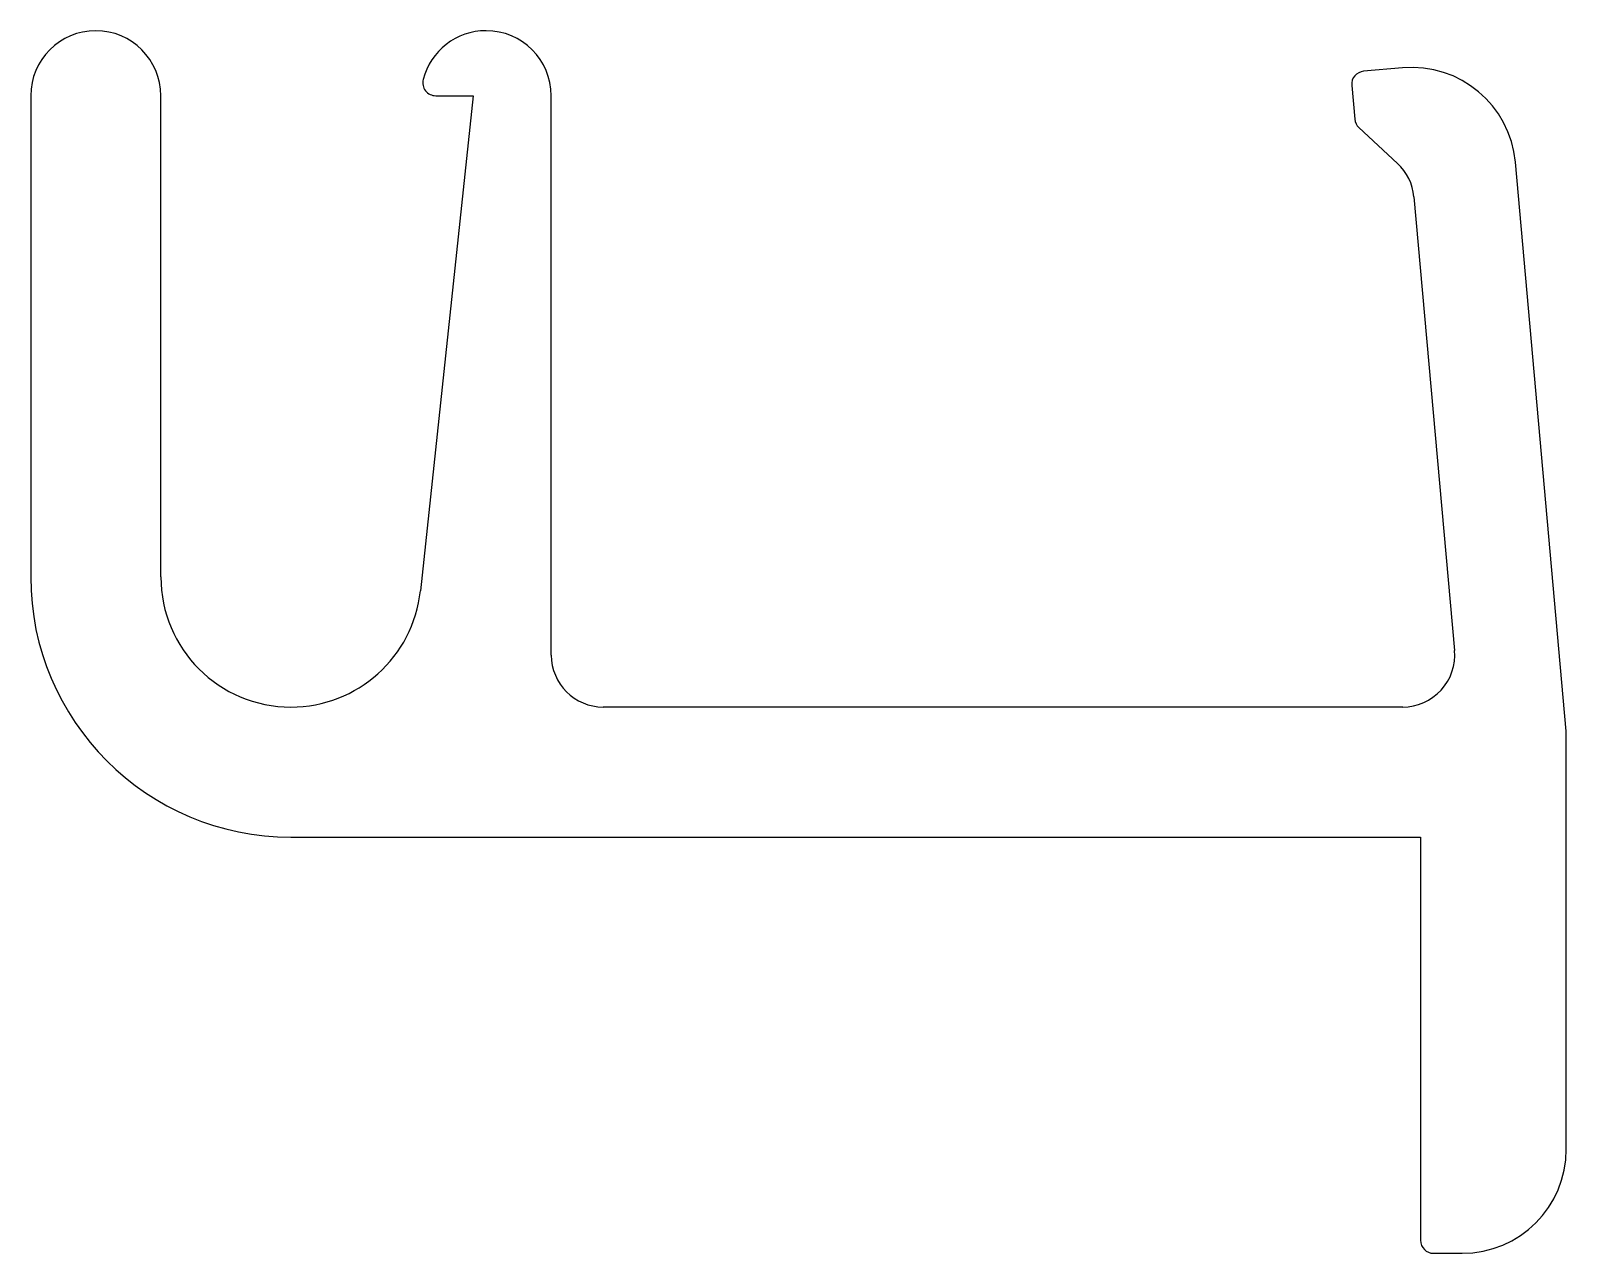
# Model space of a CAD drawing. Extents: x 2605.2 to 2634.7, y 1637.2 to 1660.7.
import ezdxf

# ---------------------------------------------------------------- set-up
doc = ezdxf.new("R2010")
doc.units = 0
doc.layers.get('0').update_dxf_attribs({"linetype": 'CONTINUOUS'})

msp = doc.modelspace()

# ---------------------------------------------------------------- linework, layer by layer
at = {"color": 0}
for p, q in [((2631.595, 1659.981), (2630.845, 1659.915)), ((2605.239, 1659.444), (2605.239, 1650.194)), ((2607.739, 1650.194), (2607.739, 1659.444)), ((2613.739, 1659.444), (2612.725, 1649.93)), ((2613.021, 1659.444), (2613.739, 1659.444)), ((2615.239, 1648.694), (2615.239, 1659.444)), ((2630.618, 1659.644), (2630.676, 1658.993)), ((2630.755, 1658.832), (2631.497, 1658.145)), ((2634.739, 1647.228), (2633.761, 1658.169)), ((2631.813, 1657.5), (2632.592, 1648.783)), ((2631.596, 1647.694), (2616.239, 1647.694)), ((2634.739, 1639.194), (2634.739, 1647.228)), ((2610.239, 1645.194), (2631.939, 1645.194)), ((2631.939, 1645.194), (2631.939, 1637.444)), ((2632.189, 1637.194), (2632.739, 1637.194))]:
    msp.add_line(p, q, dxfattribs=at)
for centre, radius, start, end in [((2606.489, 1659.444), 1.25, 90, 180), ((2606.489, 1659.444), 1.25, 0, 90), ((2613.989, 1659.444), 1.25, 90, 165.5225), ((2613.989, 1659.444), 1.25, 0, 90), ((2631.769, 1657.988), 2, 5.1671, 95.0032), ((2613.021, 1659.694), 0.25, 165.5225, 270), ((2630.867, 1659.666), 0.25, 95.0032, 185.107), ((2630.925, 1659.015), 0.25, 185.107, 227.1994), ((2630.817, 1657.411), 1, 5.1072, 47.1994), ((2610.239, 1650.194), 5, 180, 270), ((2610.239, 1650.194), 2.5, 180, 270), ((2610.239, 1650.194), 2.5, 270, 353.9165), ((2631.596, 1648.694), 1, 270, 5.1072), ((2616.239, 1648.694), 1, 180, 270), ((2632.739, 1639.194), 2, 270, 0), ((2632.189, 1637.444), 0.25, 180, 270)]:
    msp.add_arc(centre, radius, start, end, dxfattribs=at)

doc.saveas('drawing.dxf')
